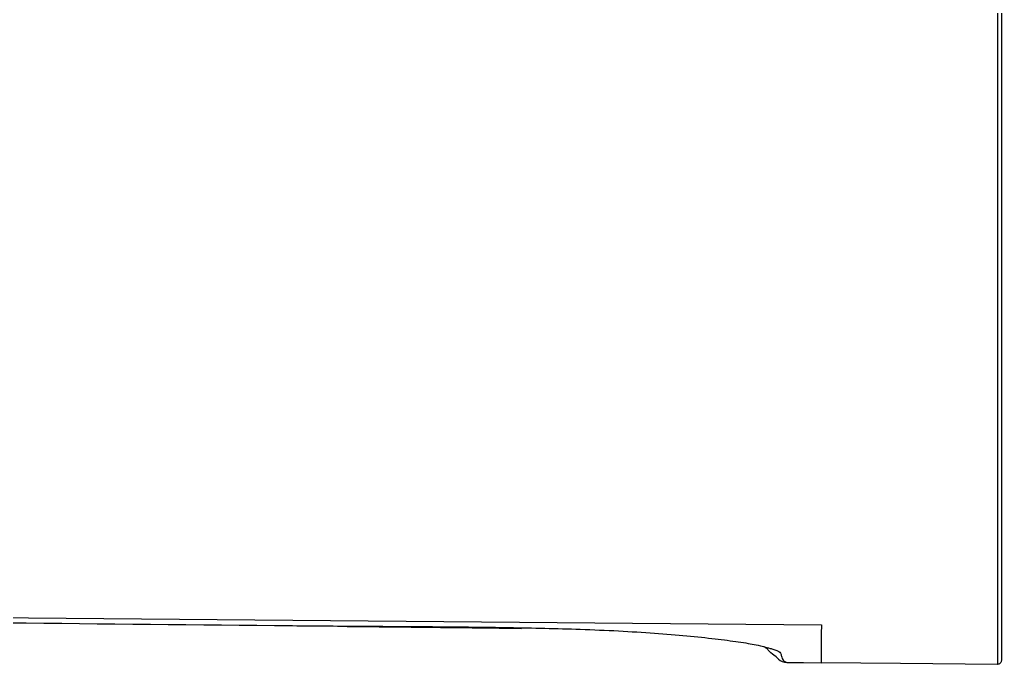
# Model space of a CAD drawing. Header units: millimetres. Extents: x 1677 to 3499, y -182 to 1106.
# Drawn here: x 2031.6 to 2110.3, y 438.8 to 490.4 of the extents above; entities that cross this region are included whole.
import ezdxf

# ---------------------------------------------------------------- set-up
doc = ezdxf.new("R2010")
doc.units = ezdxf.units.MM
doc.linetypes.add('CENTERX2', pattern=[20.32, 12.7, -2.54, 2.54, -2.54])
doc.layers.add('中心线层', color=1, linetype='CENTERX2', lineweight=25)

msp = doc.modelspace()

# ---------------------------------------------------------------- linework, layer by layer
at = {"layer": '中心线层', "color": 7, "linetype": 'Continuous', "lineweight": 25}
for p, q in [((2110.002, 552.11), (2110.002, 438.785)), ((2110.304, 552.11), (2110.304, 439.085)), ((2091.567, 440.069), (2091.578, 440.064)), ((2093.088, 438.932), (2094.436, 438.92)), ((2094.436, 438.92), (2095.842, 438.908))]:
    msp.add_line(p, q, dxfattribs=at)
for points in [[(1975.107, 443.028), (2017.088, 442.657), (2095.869, 441.963)], [(2110.002, 438.785), (2102.219, 438.852), (2095.842, 438.908)]]:
    msp.add_lwpolyline(points, dxfattribs=at)
for points, knots in [([(1975.088, 442.758), (1986.028, 442.637), (2012.148, 442.348), (2040.195, 441.996), (2059.244, 441.837), (2065.034, 441.809), (2070.814, 441.745), (2075.711, 441.638), (2079.623, 441.474), (2082.511, 441.292), (2085.127, 441.076), (2087.411, 440.836), (2089.276, 440.589), (2090.903, 440.316), (2091.445, 440.154), (2091.754, 440.062)], [0, 0, 0, 0, 15892.896519, 37945.100789, 40749.190989, 43559.794533, 46357.231927, 49143.310539, 50687.126993, 52230.778537, 53752.225447, 55273.379838, 56796.631498, 58319.990959, 60347.737449, 60347.737449, 60347.737449, 60347.737449]), ([(2057.846, 441.83), (2060.127, 441.804), (2064.104, 441.758), (2068.764, 441.717), (2071.137, 441.679), (2071.817, 441.668)], [0, 0, 0, 0, 8061.145432, 14052.746045, 16455.906051, 16455.906051, 16455.906051, 16455.906051]), ([(2095.869, 441.963), (2095.866, 441.618), (2095.863, 441.324), (2095.859, 440.803), (2095.857, 440.58), (2095.852, 439.998), (2095.849, 439.728), (2095.844, 439.099), (2095.842, 438.93), (2095.842, 438.908)], [0, 0, 0, 0, 2645.316729, 2645.316729, 5290.633459, 5290.633459, 10581.266918, 10581.266918, 21162.533836, 21162.533836, 21162.533836, 21162.533836]), ([(2092.429, 439.187), (2092.387, 439.246), (2092.323, 439.333), (2091.661, 439.808), (2091.509, 440.069), (2091.305, 440.17), (2091.253, 440.196)], [0, 0, 0, 0, 12283.767862, 18367.138631, 20427.625632, 21125.837195, 21125.837195, 21125.837195, 21125.837195]), ([(2091.422, 440.118), (2091.502, 440.082), (2091.583, 440.047), (2091.571, 440.058), (2091.571, 440.058)], [0, 0, 0, 0, 11874.230077, 11913.053219, 11913.053219, 11913.053219, 11913.053219]), ([(2110.304, 439.085), (2110.304, 439.014), (2110.275, 438.93), (2110.156, 438.813), (2110.073, 438.784), (2110.002, 438.785)], [0, 0, 0, 0, 6014.642881, 6014.642881, 12029.285763, 12029.285763, 12029.285763, 12029.285763])]:
    msp.add_open_spline(points, degree=3, knots=knots, dxfattribs=at)
at = {"layer": '中心线层', "color": 8, "linetype": 'Continuous', "lineweight": 25}
msp.add_open_spline([(2091.754, 440.062), (2091.858, 440.036), (2092.466, 439.887), (2092.611, 439.679), (2092.671, 439.439), (2092.764, 439.065), (2092.944, 438.991), (2093.088, 438.932)], degree=3, knots=[0, 0, 0, 0, 745.341876, 4346.112694, 7994.45897, 11621.15336, 25934.939169, 25934.939169, 25934.939169, 25934.939169], dxfattribs=at)
at = {"layer": '中心线层', "color": 7, "linetype": 'Continuous', "lineweight": 25}
msp.add_open_spline([(2092.429, 439.187), (2092.609, 439.027), (2092.847, 438.934), (2093.088, 438.932)], degree=3, dxfattribs=at)

doc.saveas('drawing.dxf')
